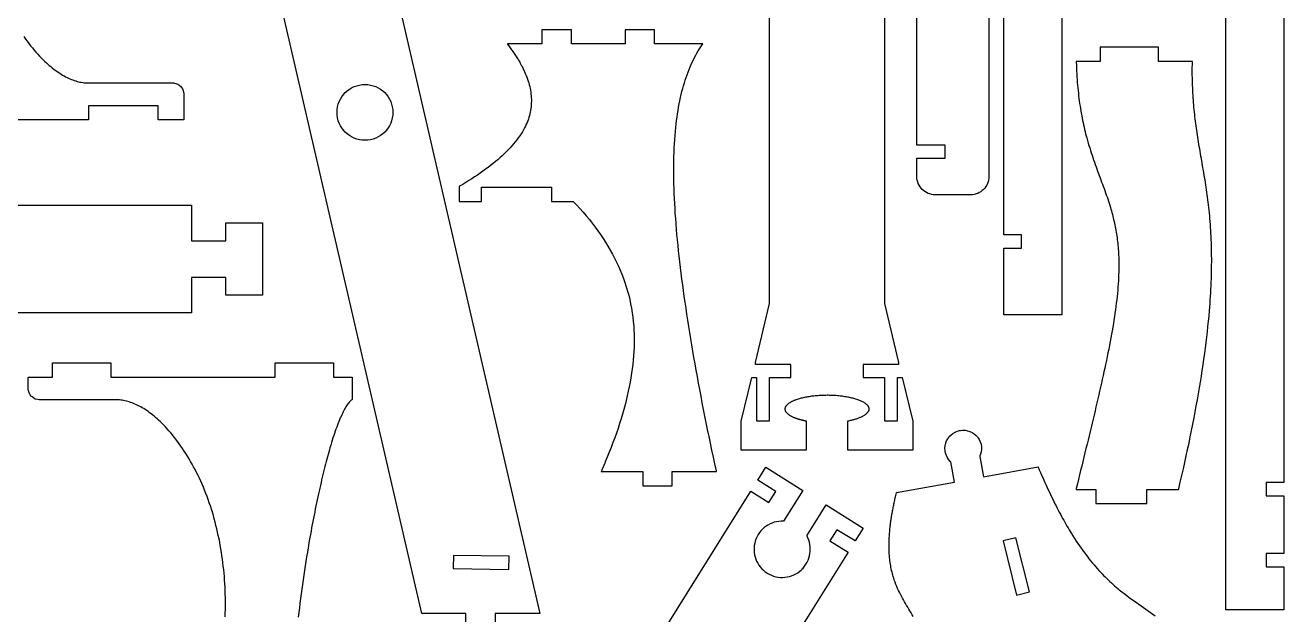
# Model space of a CAD drawing. Extents: x 0 to 677, y 0 to 298.
# Drawn here: x 500 to 677.1, y 104.8 to 187.7 of the extents above; entities that cross this region are included whole.
import ezdxf

# ---------------------------------------------------------------- set-up
doc = ezdxf.new("R2010")
doc.units = 0
doc.layers.get('0').update_dxf_attribs({"linetype": 'CONTINUOUS'})

msp = doc.modelspace()

# ---------------------------------------------------------------- linework, layer by layer
at = {"color": 0}
for points in [[(640.165, 278.356), (640.165, 280.206), (637.704, 280.206), (637.704, 298.011), (645.854, 298.011), (645.854, 146.954), (637.704, 146.954), (637.704, 156.356), (640.165, 156.356), (640.165, 158.206), (637.704, 158.206), (637.704, 221.781), (640.165, 221.781), (640.165, 223.631), (637.704, 223.631), (637.704, 231.781), (640.165, 231.781), (640.165, 233.631), (637.704, 233.631), (637.704, 278.356), (640.165, 278.356)], [(668.926, 105.457), (668.926, 198.036), (677.076, 198.036), (677.076, 193.783), (674.614, 193.783), (674.614, 191.933), (677.076, 191.933), (677.076, 123.381), (674.614, 123.381), (674.614, 121.531), (677.076, 121.531), (677.076, 113.381), (674.614, 113.381), (674.614, 111.531), (677.076, 111.531), (677.076, 105.457), (668.926, 105.457)], [(595.321, 185.074), (588.558, 185.074), (588.558, 187.074), (584.408, 187.074), (584.408, 185.074), (576.838, 185.074), (576.838, 187.074), (572.688, 187.074), (572.688, 185.074), (567.833, 185.074), (567.835, 185.069), (567.84, 185.061), (567.844, 185.056), (567.847, 185.054), (567.851, 185.049), (567.853, 185.044), (567.858, 185.042), (567.86, 185.038), (567.865, 185.029), (567.869, 185.024), (567.872, 185.022), (567.876, 185.017), (567.878, 185.013), (567.883, 185.01), (567.885, 185.006), (567.887, 185.001), (567.89, 184.997), (567.894, 184.992), (567.901, 184.985), (567.903, 184.981), (567.908, 184.976), (567.91, 184.972), (567.912, 184.967), (567.915, 184.965), (567.924, 184.956), (567.926, 184.951), (568.031, 184.815), (568.135, 184.679), (568.238, 184.542), (568.338, 184.406), (568.435, 184.269), (568.533, 184.133), (568.628, 183.999), (568.722, 183.862), (568.815, 183.728), (568.906, 183.592), (568.994, 183.456), (569.083, 183.322), (569.169, 183.186), (569.251, 183.051), (569.335, 182.917), (569.415, 182.783), (569.494, 182.649), (569.571, 182.515), (569.646, 182.381), (569.794, 182.115), (569.863, 181.981), (569.933, 181.849), (569.999, 181.717), (570.065, 181.585), (570.128, 181.451), (570.19, 181.319), (570.251, 181.188), (570.31, 181.056), (570.364, 180.924), (570.476, 180.656), (570.578, 180.392), (570.674, 180.126), (570.76, 179.862), (570.84, 179.599), (570.912, 179.335), (570.976, 179.074), (571.035, 178.813), (571.083, 178.554), (571.124, 178.294), (571.158, 178.036), (571.185, 177.779), (571.201, 177.522), (571.213, 177.267), (571.215, 177.013), (571.208, 176.758), (571.194, 176.506), (571.171, 176.253), (571.142, 176.001), (571.103, 175.749), (571.058, 175.499), (571.003, 175.251), (570.94, 175.001), (570.869, 174.756), (570.79, 174.51), (570.701, 174.263), (570.606, 174.019), (570.501, 173.774), (570.387, 173.531), (570.265, 173.288), (570.11, 172.999), (569.944, 172.712), (569.764, 172.426), (569.576, 172.142), (569.376, 171.856), (569.165, 171.574), (568.94, 171.292), (568.71, 171.011), (568.465, 170.731), (568.213, 170.451), (567.946, 170.174), (567.674, 169.894), (567.387, 169.619), (567.094, 169.344), (566.79, 169.069), (566.476, 168.797), (566.151, 168.524), (565.819, 168.251), (565.476, 167.981), (565.121, 167.712), (564.76, 167.442), (564.389, 167.174), (564.01, 166.908), (563.621, 166.642), (563.224, 166.376), (562.819, 166.112), (562.403, 165.849), (561.981, 165.585), (561.549, 165.324), (561.108, 165.063), (561.106, 165.063), (561.103, 165.063), (561.103, 165.061), (561.101, 165.061), (561.099, 165.06), (561.097, 165.058), (561.096, 165.056), (561.094, 165.056), (561.094, 165.056), (561.092, 165.054), (561.09, 165.054), (561.088, 165.051), (561.085, 165.049), (561.083, 165.049), (561.083, 165.049), (561.081, 165.049), (561.078, 165.047), (561.076, 165.044), (561.076, 165.044), (561.074, 165.044), (561.072, 165.044), (561.071, 165.04), (561.069, 165.04), (561.069, 162.924), (564.208, 162.924), (564.208, 164.924), (574.058, 164.924), (574.058, 162.924), (577.113, 162.924), (577.588, 162.419), (578.053, 161.913), (578.503, 161.401), (578.942, 160.888), (579.369, 160.369), (579.781, 159.849), (580.183, 159.322), (580.569, 158.79), (580.944, 158.256), (581.306, 157.717), (581.653, 157.176), (581.988, 156.629), (582.31, 156.076), (582.615, 155.524), (582.91, 154.962), (583.19, 154.399), (583.453, 153.831), (583.706, 153.258), (583.942, 152.681), (584.165, 152.099), (584.371, 151.513), (584.563, 150.922), (584.742, 150.326), (584.903, 149.726), (585.051, 149.119), (585.183, 148.511), (585.299, 147.894), (585.401, 147.276), (585.485, 146.651), (585.553, 146.021), (585.608, 145.388), (585.644, 144.803), (585.665, 144.215), (585.676, 143.624), (585.674, 143.028), (585.658, 142.429), (585.631, 141.825), (585.592, 141.218), (585.54, 140.607), (585.476, 139.992), (585.401, 139.374), (585.315, 138.751), (585.215, 138.125), (585.106, 137.495), (584.985, 136.862), (584.851, 136.225), (584.71, 135.585), (584.556, 134.941), (584.389, 134.295), (584.215, 133.644), (584.028, 132.99), (583.831, 132.333), (583.624, 131.673), (583.408, 131.009), (583.181, 130.343), (582.944, 129.673), (582.696, 129), (582.44, 128.324), (582.176, 127.645), (581.899, 126.963), (581.614, 126.279), (581.596, 126.237), (581.581, 126.195), (581.544, 126.112), (581.526, 126.071), (581.51, 126.029), (581.492, 125.988), (581.474, 125.946), (581.438, 125.863), (581.419, 125.821), (581.401, 125.78), (581.385, 125.738), (581.367, 125.696), (581.331, 125.613), (581.313, 125.571), (581.294, 125.53), (581.276, 125.488), (581.258, 125.446), (581.239, 125.404), (581.221, 125.363), (581.185, 125.279), (581.167, 125.237), (581.131, 125.154), (581.113, 125.112), (581.076, 125.028), (581.074, 125.025), (581.071, 125.021), (581.069, 125.014), (581.067, 125.011), (581.065, 125.007), (581.065, 125.004), (581.063, 125), (581.06, 124.997), (581.06, 124.993), (581.058, 124.99), (581.056, 124.986), (581.053, 124.983), (581.053, 124.979), (581.051, 124.972), (581.049, 124.969), (581.044, 124.962), (581.044, 124.958), (581.042, 124.955), (581.04, 124.951), (581.04, 124.947), (581.037, 124.944), (581.035, 124.941), (581.035, 124.937), (581.031, 124.93), (581.031, 124.926), (581.028, 124.923), (586.874, 124.923), (586.874, 122.923), (591.024, 122.923), (591.024, 124.923), (597.258, 124.923), (597.256, 124.929), (597.256, 124.932), (597.253, 124.944), (597.251, 124.947), (597.251, 124.95), (597.249, 124.965), (597.246, 124.968), (597.246, 124.977), (597.244, 124.981), (597.244, 124.987), (597.24, 125.002), (597.24, 125.011), (597.238, 125.014), (597.026, 125.997), (596.817, 126.975), (596.613, 127.948), (596.41, 128.916), (596.21, 129.878), (596.014, 130.834), (595.821, 131.785), (595.633, 132.731), (595.446, 133.671), (595.264, 134.605), (595.088, 135.533), (594.912, 136.456), (594.74, 137.372), (594.571, 138.283), (594.408, 139.188), (594.246, 140.087), (594.09, 140.981), (593.938, 141.865), (593.787, 142.747), (593.642, 143.621), (593.499, 144.489), (593.363, 145.351), (593.226, 146.206), (593.096, 147.056), (592.969, 147.899), (592.846, 148.733), (592.728, 149.563), (592.615, 150.386), (592.503, 151.201), (592.396, 152.011), (592.294, 152.822), (592.194, 153.624), (592.101, 154.419), (592.012, 155.208), (591.926, 155.99), (591.846, 156.763), (591.771, 157.526), (591.701, 158.286), (591.635, 159.035), (591.574, 159.774), (591.519, 160.508), (591.467, 161.231), (591.421, 161.949), (591.381, 162.656), (591.346, 163.354), (591.314, 164.044), (591.29, 164.726), (591.271, 165.399), (591.258, 166.063), (591.246, 166.717), (591.244, 167.362), (591.246, 167.999), (591.253, 168.626), (591.269, 169.244), (591.287, 169.854), (591.313, 170.451), (591.342, 171.042), (591.378, 171.622), (591.421, 172.192), (591.469, 172.751), (591.524, 173.304), (591.578, 173.806), (591.639, 174.299), (591.703, 174.786), (591.774, 175.265), (591.849, 175.735), (591.928, 176.197), (592.012, 176.649), (592.103, 177.097), (592.196, 177.535), (592.294, 177.965), (592.399, 178.388), (592.508, 178.801), (592.619, 179.206), (592.738, 179.606), (592.86, 179.997), (592.988, 180.381), (593.119, 180.756), (593.256, 181.124), (593.396, 181.485), (593.54, 181.837), (593.689, 182.183), (593.846, 182.519), (594.003, 182.851), (594.165, 183.174), (594.335, 183.49), (594.508, 183.797), (594.683, 184.097), (594.865, 184.392), (595.051, 184.676), (595.24, 184.956), (595.321, 185.074)], [(647.844, 122.422), (650.615, 122.422), (650.615, 120.422), (657.815, 120.422), (657.815, 122.422), (662.276, 122.422), (662.276, 122.425), (662.278, 122.432), (662.278, 122.434), (662.281, 122.44), (662.281, 122.443), (662.283, 122.444), (662.283, 122.452), (662.285, 122.458), (662.285, 122.461), (662.287, 122.468), (662.287, 122.473), (662.29, 122.476), (662.29, 122.479), (662.292, 122.486), (662.292, 122.489), (662.294, 122.494), (662.294, 122.498), (662.514, 123.441), (662.733, 124.376), (662.944, 125.304), (663.149, 126.225), (663.349, 127.137), (663.544, 128.044), (663.735, 128.943), (663.919, 129.833), (664.099, 130.718), (664.274, 131.594), (664.444, 132.464), (664.608, 133.325), (664.764, 134.18), (664.919, 135.026), (665.065, 135.865), (665.208, 136.697), (665.344, 137.52), (665.476, 138.337), (665.601, 139.146), (665.721, 139.944), (665.835, 140.739), (665.944, 141.525), (666.046, 142.301), (666.144, 143.069), (666.238, 143.833), (666.324, 144.586), (666.403, 145.332), (666.481, 146.069), (666.549, 146.799), (666.613, 147.519), (666.653, 148.04), (666.694, 148.557), (666.731, 149.068), (666.764, 149.576), (666.794, 150.079), (666.819, 150.578), (666.844, 151.071), (666.865, 151.561), (666.883, 152.046), (666.896, 152.528), (666.908, 153.004), (666.917, 153.478), (666.921, 153.946), (666.926, 154.411), (666.926, 154.871), (666.921, 155.328), (666.917, 155.779), (666.908, 156.228), (666.899, 156.672), (666.885, 157.114), (666.869, 157.55), (666.849, 157.983), (666.828, 158.413), (666.803, 158.837), (666.776, 159.26), (666.746, 159.676), (666.714, 160.092), (666.683, 160.503), (666.644, 160.91), (666.606, 161.313), (666.565, 161.712), (666.526, 162.078), (666.483, 162.44), (666.44, 162.801), (666.394, 163.158), (666.346, 163.514), (666.299, 163.867), (666.251, 164.217), (666.199, 164.565), (666.146, 164.913), (666.094, 165.257), (666.04, 165.601), (665.988, 165.943), (665.931, 166.283), (665.874, 166.624), (665.819, 166.961), (665.762, 167.299), (665.703, 167.635), (665.646, 167.971), (665.588, 168.306), (665.528, 168.64), (665.471, 168.974), (665.415, 169.308), (665.358, 169.642), (665.299, 169.975), (665.244, 170.308), (665.188, 170.643), (665.131, 170.978), (665.076, 171.313), (665.021, 171.649), (664.969, 171.985), (664.919, 172.297), (664.871, 172.611), (664.826, 172.928), (664.781, 173.244), (664.738, 173.563), (664.694, 173.882), (664.653, 174.203), (664.613, 174.525), (664.576, 174.849), (664.537, 175.175), (664.503, 175.501), (664.469, 175.831), (664.438, 176.163), (664.408, 176.496), (664.378, 176.831), (664.353, 177.168), (664.328, 177.507), (664.308, 177.849), (664.287, 178.192), (664.267, 178.539), (664.251, 178.888), (664.238, 179.237), (664.226, 179.592), (664.214, 179.947), (664.208, 180.307), (664.203, 180.668), (664.201, 181.033), (664.201, 181.771), (664.208, 182.143), (664.214, 182.519), (664.214, 182.592), (664.217, 182.594), (664.217, 182.622), (659.426, 182.622), (659.426, 184.622), (651.226, 184.622), (651.226, 182.622), (647.869, 182.622), (647.869, 182.599), (647.871, 182.592), (647.871, 182.517), (647.885, 182.094), (647.901, 181.676), (647.919, 181.265), (647.94, 180.858), (647.964, 180.456), (647.992, 180.06), (648.021, 179.667), (648.053, 179.279), (648.089, 178.897), (648.126, 178.519), (648.167, 178.146), (648.21, 177.778), (648.253, 177.413), (648.303, 177.053), (648.351, 176.699), (648.403, 176.347), (648.458, 176.001), (648.514, 175.658), (648.574, 175.321), (648.635, 174.986), (648.696, 174.657), (648.762, 174.331), (648.828, 174.008), (648.899, 173.692), (648.969, 173.376), (649.042, 173.067), (649.115, 172.76), (649.192, 172.457), (649.269, 172.158), (649.349, 171.862), (649.451, 171.501), (649.551, 171.144), (649.658, 170.793), (649.762, 170.446), (649.869, 170.103), (649.978, 169.764), (650.089, 169.429), (650.201, 169.099), (650.313, 168.771), (650.426, 168.447), (650.54, 168.126), (650.653, 167.808), (650.767, 167.494), (650.881, 167.182), (650.994, 166.872), (651.108, 166.564), (651.221, 166.258), (651.335, 165.956), (651.446, 165.653), (651.558, 165.351), (651.669, 165.053), (651.778, 164.754), (651.885, 164.456), (651.992, 164.158), (652.096, 163.862), (652.201, 163.565), (652.301, 163.269), (652.399, 162.972), (652.494, 162.675), (652.589, 162.378), (652.678, 162.079), (652.751, 161.837), (652.819, 161.596), (652.887, 161.353), (652.953, 161.11), (653.017, 160.865), (653.078, 160.619), (653.135, 160.372), (653.194, 160.124), (653.249, 159.875), (653.301, 159.625), (653.353, 159.372), (653.401, 159.119), (653.446, 158.864), (653.492, 158.608), (653.533, 158.35), (653.574, 158.09), (653.61, 157.829), (653.644, 157.567), (653.678, 157.301), (653.708, 157.035), (653.735, 156.765), (653.76, 156.494), (653.783, 156.222), (653.803, 155.946), (653.819, 155.669), (653.835, 155.389), (653.846, 155.107), (653.856, 154.824), (653.863, 154.536), (653.867, 154.247), (653.869, 153.843), (653.865, 153.435), (653.853, 153.022), (653.839, 152.604), (653.821, 152.181), (653.799, 151.753), (653.769, 151.319), (653.738, 150.882), (653.701, 150.44), (653.658, 149.993), (653.61, 149.54), (653.56, 149.083), (653.506, 148.621), (653.446, 148.154), (653.383, 147.682), (653.317, 147.206), (653.246, 146.724), (653.171, 146.236), (653.092, 145.744), (653.008, 145.247), (652.921, 144.746), (652.833, 144.239), (652.74, 143.728), (652.642, 143.211), (652.544, 142.69), (652.44, 142.164), (652.333, 141.632), (652.224, 141.094), (652.11, 140.554), (651.996, 140.007), (651.883, 139.485), (651.769, 138.957), (651.653, 138.426), (651.533, 137.89), (651.412, 137.35), (651.29, 136.807), (651.165, 136.258), (651.037, 135.705), (650.91, 135.15), (650.778, 134.589), (650.646, 134.023), (650.512, 133.455), (650.378, 132.882), (650.24, 132.305), (650.101, 131.725), (649.96, 131.14), (649.819, 130.551), (649.676, 129.958), (649.533, 129.362), (649.387, 128.761), (649.24, 128.157), (649.094, 127.548), (648.944, 126.936), (648.794, 126.319), (648.642, 125.701), (648.49, 125.077), (648.338, 124.45), (648.185, 123.819), (648.031, 123.184), (647.876, 122.545), (647.844, 122.422)], [(547.801, 171.529), (547.701, 171.529), (547.4, 171.55), (547.01, 171.608), (546.635, 171.704), (546.274, 171.836), (545.931, 172.001), (545.607, 172.2), (545.304, 172.426), (545.026, 172.679), (544.772, 172.958), (544.547, 173.258), (544.35, 173.583), (544.185, 173.926), (544.053, 174.286), (543.956, 174.664), (543.897, 175.051), (543.876, 175.354), (543.876, 175.554), (543.897, 175.854), (543.956, 176.246), (544.053, 176.622), (544.185, 176.982), (544.35, 177.325), (544.547, 177.647), (544.772, 177.951), (545.026, 178.229), (545.304, 178.483), (545.607, 178.708), (545.931, 178.904), (546.274, 179.071), (546.635, 179.203), (547.01, 179.3), (547.4, 179.358), (547.701, 179.379), (547.901, 179.379), (548.203, 179.358), (548.592, 179.3), (548.968, 179.203), (549.329, 179.071), (549.672, 178.904), (549.994, 178.708), (550.299, 178.483), (550.576, 178.229), (550.831, 177.951), (551.056, 177.647), (551.253, 177.325), (551.418, 176.982), (551.55, 176.622), (551.647, 176.246), (551.706, 175.854), (551.726, 175.554), (551.726, 175.354), (551.706, 175.051), (551.647, 174.664), (551.55, 174.286), (551.418, 173.926), (551.253, 173.583), (551.056, 173.258), (550.831, 172.958), (550.576, 172.679), (550.299, 172.426), (549.994, 172.2), (549.672, 172.001), (549.329, 171.836), (548.968, 171.704), (548.592, 171.608), (548.203, 171.55), (547.901, 171.529), (547.801, 171.529)], [(637.599, 115.177), (639.488, 107.557), (641.283, 108.002), (639.394, 115.622), (637.599, 115.177)], [(560.236, 113.129), (560.21, 111.279), (568.06, 111.168), (568.086, 113.018), (560.236, 113.129)]]:
    msp.add_lwpolyline(points, close=True, dxfattribs=at)
for points in [[(620.885, 227.518), (620.885, 148.579), (622.885, 140.293), (622.885, 140.003), (617.885, 140.003), (617.885, 138.155), (620.885, 138.155), (620.885, 132.072), (622.735, 132.072), (622.735, 138.155), (623.4, 138.155), (624.885, 132.006), (624.885, 127.922), (615.735, 127.922), (615.735, 132.059), (615.868, 132.085), (616, 132.112), (616.129, 132.14), (616.256, 132.17), (616.381, 132.2), (616.501, 132.232), (616.621, 132.265), (616.738, 132.298), (616.853, 132.333), (616.964, 132.369), (617.072, 132.405), (617.178, 132.443), (617.282, 132.481), (617.381, 132.52), (617.478, 132.56), (617.572, 132.6), (617.662, 132.641), (617.75, 132.683), (617.833, 132.725), (617.914, 132.768), (617.992, 132.812), (618.065, 132.856), (618.135, 132.901), (618.201, 132.946), (618.264, 132.991), (618.322, 133.037), (618.376, 133.083), (618.428, 133.13), (618.475, 133.176), (618.518, 133.223), (618.557, 133.27), (618.59, 133.315), (618.619, 133.36), (618.647, 133.404), (618.669, 133.449), (618.69, 133.494), (618.706, 133.539), (618.719, 133.583), (618.729, 133.628), (618.735, 133.673), (618.739, 133.718), (618.738, 133.762), (618.735, 133.807), (618.726, 133.851), (618.717, 133.896), (618.703, 133.94), (618.685, 133.984), (618.664, 134.029), (618.64, 134.073), (618.613, 134.117), (618.582, 134.161), (618.547, 134.205), (618.51, 134.248), (618.468, 134.292), (618.424, 134.336), (618.375, 134.379), (618.324, 134.422), (618.269, 134.465), (618.211, 134.508), (618.15, 134.551), (618.085, 134.593), (618.017, 134.636), (617.924, 134.688), (617.826, 134.74), (617.724, 134.791), (617.617, 134.841), (617.504, 134.89), (617.386, 134.937), (617.265, 134.984), (617.139, 135.029), (617.008, 135.073), (616.874, 135.116), (616.735, 135.157), (616.593, 135.197), (616.447, 135.235), (616.297, 135.273), (616.144, 135.308), (615.988, 135.342), (615.829, 135.375), (615.667, 135.406), (615.501, 135.435), (615.335, 135.463), (615.164, 135.489), (614.992, 135.513), (614.818, 135.535), (614.642, 135.556), (614.463, 135.574), (614.283, 135.591), (614.101, 135.606), (613.918, 135.619), (613.735, 135.63), (613.55, 135.638), (613.364, 135.645), (613.178, 135.65), (612.992, 135.652), (612.806, 135.653), (612.619, 135.651), (612.433, 135.648), (612.247, 135.643), (612.063, 135.636), (611.878, 135.627), (611.694, 135.615), (611.512, 135.602), (611.332, 135.588), (611.151, 135.571), (610.974, 135.553), (610.797, 135.533), (610.622, 135.511), (610.45, 135.487), (610.281, 135.462), (610.113, 135.435), (609.947, 135.407), (609.785, 135.377), (609.626, 135.344), (609.469, 135.311), (609.317, 135.276), (609.167, 135.239), (609.021, 135.201), (608.879, 135.161), (608.742, 135.12), (608.607, 135.077), (608.478, 135.033), (608.353, 134.988), (608.261, 134.952), (608.172, 134.916), (608.088, 134.88), (608.004, 134.843), (607.924, 134.805), (607.847, 134.767), (607.772, 134.728), (607.7, 134.688), (607.632, 134.649), (607.567, 134.608), (607.503, 134.568), (607.443, 134.527), (607.386, 134.485), (607.332, 134.444), (607.281, 134.402), (607.233, 134.36), (607.188, 134.317), (607.146, 134.275), (607.107, 134.232), (607.071, 134.19), (607.039, 134.147), (607.008, 134.104), (606.982, 134.061), (606.958, 134.018), (606.939, 133.975), (606.921, 133.933), (606.908, 133.89), (606.897, 133.848), (606.89, 133.806), (606.886, 133.764), (606.885, 133.723), (606.886, 133.682), (606.892, 133.64), (606.9, 133.599), (606.911, 133.557), (606.925, 133.515), (606.942, 133.474), (606.963, 133.432), (606.985, 133.39), (607.011, 133.348), (607.04, 133.306), (607.072, 133.264), (607.107, 133.223), (607.144, 133.181), (607.185, 133.14), (607.228, 133.099), (607.275, 133.058), (607.324, 133.017), (607.376, 132.977), (607.431, 132.936), (607.489, 132.896), (607.549, 132.857), (607.613, 132.818), (607.679, 132.779), (607.749, 132.74), (607.819, 132.703), (607.894, 132.665), (607.972, 132.628), (608.053, 132.592), (608.136, 132.556), (608.183, 132.536), (608.232, 132.516), (608.282, 132.497), (608.333, 132.477), (608.383, 132.458), (608.436, 132.439), (608.489, 132.421), (608.542, 132.402), (608.596, 132.384), (608.651, 132.366), (608.707, 132.348), (608.762, 132.331), (608.819, 132.313), (608.878, 132.296), (608.936, 132.28), (608.994, 132.263), (609.054, 132.247), (609.115, 132.231), (609.176, 132.215), (609.238, 132.199), (609.3, 132.184), (609.363, 132.169), (609.425, 132.154), (609.49, 132.14), (609.554, 132.126), (609.619, 132.112), (609.685, 132.098), (609.751, 132.085), (609.818, 132.072), (609.885, 132.059), (609.885, 132.059), (609.885, 127.922), (600.735, 127.922), (600.735, 132.006), (602.218, 138.155), (602.885, 138.155), (602.885, 132.072), (604.735, 132.072), (604.735, 138.155), (607.735, 138.155), (607.735, 140.003), (602.735, 140.003), (602.735, 140.293), (604.735, 148.579), (604.735, 227.518)], [(635.596, 215.436), (635.596, 166.436), (635.596, 166.372), (635.582, 166.182), (635.546, 165.931), (635.483, 165.688), (635.399, 165.45), (635.292, 165.224), (635.162, 165.007), (635.012, 164.804), (634.886, 164.66), (634.842, 164.615), (634.796, 164.569), (634.653, 164.444), (634.449, 164.293), (634.233, 164.164), (634.006, 164.057), (633.769, 163.972), (633.525, 163.911), (633.275, 163.874), (633.083, 163.861), (633.021, 163.861), (628.026, 163.861), (627.961, 163.861), (627.764, 163.874), (627.508, 163.913), (627.261, 163.976), (627.025, 164.063), (626.8, 164.172), (626.588, 164.3), (626.389, 164.449), (626.206, 164.615), (626.04, 164.797), (625.892, 164.996), (625.762, 165.208), (625.654, 165.433), (625.568, 165.669), (625.504, 165.917), (625.465, 166.172), (625.451, 166.369), (625.451, 166.436), (625.451, 169.011), (629.451, 169.011), (629.451, 170.861), (625.451, 170.861), (625.451, 215.586)], [(551.983, 193.221), (572.382, 104.958), (566.122, 104.958), (566.056, 100.165)], [(561.906, 100.222), (561.972, 104.958), (555.806, 104.958), (536.262, 189.515)], [(499.814, 186.104), (500.049, 185.772), (500.287, 185.446), (500.528, 185.125), (500.769, 184.815), (501.014, 184.514), (501.26, 184.218), (501.508, 183.932), (501.757, 183.653), (502.008, 183.382), (502.26, 183.118), (502.512, 182.865), (502.765, 182.622), (502.975, 182.425), (503.183, 182.24), (503.392, 182.058), (503.601, 181.883), (503.81, 181.714), (504.018, 181.55), (504.226, 181.393), (504.436, 181.243), (504.643, 181.097), (504.851, 180.961), (505.06, 180.829), (505.267, 180.704), (505.472, 180.586), (505.679, 180.475), (505.885, 180.368), (506.09, 180.271), (506.294, 180.179), (506.497, 180.093), (506.7, 180.015), (506.903, 179.943), (507.103, 179.875), (507.303, 179.818), (507.503, 179.765), (507.7, 179.722), (507.897, 179.683), (508.094, 179.65), (508.287, 179.625), (508.481, 179.608), (508.672, 179.6), (508.863, 179.596), (520.746, 179.596), (520.869, 179.586), (521.028, 179.564), (521.181, 179.522), (521.328, 179.471), (521.469, 179.403), (521.6, 179.322), (521.724, 179.229), (521.836, 179.125), (521.94, 179.014), (522.032, 178.89), (522.113, 178.758), (522.179, 178.618), (522.233, 178.472), (522.272, 178.318), (522.297, 178.158), (522.306, 178.036), (522.306, 174.396), (518.685, 174.396), (518.685, 176.396), (508.885, 176.396), (508.885, 174.396), (487.371, 174.396)], [(481.246, 162.396), (523.389, 162.396), (523.389, 157.396), (528.239, 157.396), (528.239, 159.896), (533.389, 159.896), (533.389, 149.747), (528.239, 149.747), (528.239, 152.247), (523.389, 152.247), (523.389, 147.247), (481.246, 147.247)], [(528.14, 104.475), (528.156, 105.021), (528.168, 105.568), (528.174, 106.117), (528.172, 106.667), (528.165, 107.218), (528.154, 107.707), (528.136, 108.197), (528.115, 108.686), (528.088, 109.177), (528.056, 109.667), (528.018, 110.157), (527.975, 110.646), (527.926, 111.135), (527.875, 111.623), (527.818, 112.11), (527.754, 112.596), (527.686, 113.081), (527.613, 113.564), (527.533, 114.046), (527.451, 114.527), (527.363, 115.004), (527.269, 115.481), (527.171, 115.954), (527.067, 116.427), (526.958, 116.896), (526.844, 117.363), (526.725, 117.827), (526.601, 118.288), (526.472, 118.746), (526.338, 119.2), (526.199, 119.652), (526.054, 120.1), (525.904, 120.543), (525.75, 120.984), (525.59, 121.42), (525.422, 121.859), (525.249, 122.295), (525.069, 122.724), (524.887, 123.15), (524.701, 123.57), (524.511, 123.985), (524.315, 124.395), (524.115, 124.799), (523.911, 125.196), (523.701, 125.589), (523.492, 125.975), (523.276, 126.356), (523.058, 126.729), (522.836, 127.098), (522.613, 127.459), (522.383, 127.813), (522.154, 128.16), (521.919, 128.5), (521.685, 128.834), (521.447, 129.16), (521.207, 129.478), (520.963, 129.789), (520.719, 130.092), (520.474, 130.388), (520.226, 130.675), (519.976, 130.954), (519.726, 131.224), (519.474, 131.486), (519.222, 131.739), (518.968, 131.985), (518.758, 132.178), (518.55, 132.367), (518.342, 132.548), (518.133, 132.724), (517.924, 132.893), (517.715, 133.056), (517.506, 133.213), (517.299, 133.363), (517.09, 133.507), (516.881, 133.645), (516.675, 133.777), (516.468, 133.9), (516.261, 134.02), (516.054, 134.131), (515.849, 134.236), (515.644, 134.335), (515.44, 134.427), (515.236, 134.513), (515.033, 134.592), (514.832, 134.664), (514.631, 134.729), (514.431, 134.788), (514.232, 134.839), (514.033, 134.885), (513.838, 134.923), (513.642, 134.954), (513.447, 134.979), (513.254, 134.996), (513.063, 135.007), (512.872, 135.01), (501.961, 135.01), (501.725, 135.042), (501.426, 135.132), (501.151, 135.279), (500.963, 135.424), (500.908, 135.479), (500.851, 135.535), (500.708, 135.723), (500.561, 135.997), (500.469, 136.296), (500.438, 136.532), (500.438, 138.21), (503.849, 138.21), (503.849, 140.21), (512.049, 140.21), (512.049, 138.21), (535.162, 138.21), (535.162, 140.21), (543.363, 140.21), (543.363, 138.21), (545.979, 138.21), (545.979, 135.061), (545.976, 135.061), (545.974, 135.057), (545.971, 135.056), (545.971, 135.054), (545.969, 135.054), (545.968, 135.053), (545.967, 135.052), (545.965, 135.05), (545.963, 135.05), (545.961, 135.048), (545.96, 135.048), (545.96, 135.046), (545.957, 135.045), (545.956, 135.043), (545.954, 135.042), (545.951, 135.041), (545.951, 135.039), (545.95, 135.039), (545.949, 135.038), (545.947, 135.036), (545.946, 135.036), (545.944, 135.034), (545.942, 135.032), (545.851, 134.957), (545.762, 134.874), (545.674, 134.781), (545.582, 134.677), (545.492, 134.564), (545.399, 134.442), (545.306, 134.31), (545.21, 134.168), (545.115, 134.017), (545.019, 133.856), (544.924, 133.685), (544.826, 133.506), (544.726, 133.316), (544.631, 133.117), (544.531, 132.909), (544.431, 132.691), (544.331, 132.463), (544.231, 132.225), (544.129, 131.979), (544.026, 131.723), (543.925, 131.457), (543.822, 131.182), (543.719, 130.899), (543.615, 130.604), (543.511, 130.302), (543.406, 129.989), (543.301, 129.668), (543.199, 129.336), (543.093, 128.996), (542.988, 128.646), (542.881, 128.288), (542.792, 127.977), (542.701, 127.66), (542.613, 127.336), (542.522, 127.006), (542.431, 126.67), (542.342, 126.328), (542.251, 125.979), (542.158, 125.625), (542.071, 125.264), (541.979, 124.899), (541.887, 124.528), (541.799, 124.15), (541.708, 123.768), (541.618, 123.381), (541.526, 122.988), (541.438, 122.591), (541.349, 122.188), (541.26, 121.779), (541.169, 121.367), (541.081, 120.95), (540.992, 120.529), (540.904, 120.103), (540.817, 119.674), (540.729, 119.239), (540.642, 118.8), (540.556, 118.359), (540.469, 117.911), (540.385, 117.461), (540.3, 117.007), (540.215, 116.55), (540.131, 116.091), (540.019, 115.468), (539.911, 114.842), (539.801, 114.211), (539.697, 113.575), (539.592, 112.936), (539.488, 112.293), (539.387, 111.648), (539.287, 110.999), (539.192, 110.348), (539.097, 109.695), (539.004, 109.041), (538.912, 108.385), (538.825, 107.729), (538.74, 107.072), (538.656, 106.416), (538.576, 105.76), (538.5, 105.104), (538.426, 104.45)], [(624.951, 104.534), (624.792, 104.799), (624.633, 105.061), (624.474, 105.322), (624.315, 105.582), (624.158, 105.841), (624.006, 106.099), (623.851, 106.358), (623.701, 106.617), (623.556, 106.878), (623.41, 107.14), (623.269, 107.405), (623.131, 107.672), (622.994, 107.942), (622.865, 108.216), (622.739, 108.493), (622.617, 108.775), (622.501, 109.062), (622.387, 109.355), (622.319, 109.551), (622.251, 109.749), (622.185, 109.95), (622.124, 110.155), (622.063, 110.362), (622.006, 110.572), (621.951, 110.786), (621.901, 111.002), (621.851, 111.223), (621.806, 111.447), (621.764, 111.674), (621.726, 111.906), (621.69, 112.141), (621.658, 112.38), (621.631, 112.623), (621.606, 112.871), (621.583, 113.123), (621.565, 113.379), (621.549, 113.639), (621.539, 113.904), (621.533, 114.174), (621.531, 114.449), (621.531, 114.728), (621.535, 115.013), (621.544, 115.302), (621.558, 115.597), (621.576, 115.897), (621.599, 116.203), (621.624, 116.514), (621.656, 116.83), (621.69, 117.153), (621.706, 117.295), (621.724, 117.439), (621.742, 117.584), (621.762, 117.73), (621.783, 117.877), (621.803, 118.025), (621.826, 118.174), (621.849, 118.324), (621.871, 118.476), (621.896, 118.628), (621.921, 118.782), (621.947, 118.937), (621.976, 119.093), (622.003, 119.25), (622.033, 119.408), (622.063, 119.567), (622.092, 119.728), (622.124, 119.889), (622.158, 120.052), (622.19, 120.215), (622.224, 120.38), (622.26, 120.547), (622.296, 120.714), (622.333, 120.882), (622.371, 121.052), (622.41, 121.222), (622.449, 121.394), (622.49, 121.567), (622.531, 121.741), (622.574, 121.917), (622.574, 121.918), (622.576, 121.92), (622.576, 121.929), (622.578, 121.931), (622.578, 121.936), (622.581, 121.937), (622.583, 121.954), (622.583, 121.956), (622.585, 121.961), (622.585, 121.964), (630.724, 123.448), (630.206, 126.301), (630.139, 126.363), (629.96, 126.566), (629.758, 126.858), (629.599, 127.171), (629.485, 127.503), (629.419, 127.848), (629.399, 128.199), (629.426, 128.552), (629.478, 128.819), (629.503, 128.905), (629.531, 128.991), (629.631, 129.242), (629.799, 129.555), (630.008, 129.838), (630.251, 130.088), (630.528, 130.305), (630.833, 130.481), (631.162, 130.617), (631.422, 130.689), (631.51, 130.706), (631.599, 130.721), (631.869, 130.745), (632.224, 130.735), (632.571, 130.677), (632.906, 130.573), (633.224, 130.424), (633.519, 130.233), (633.787, 129.999), (633.969, 129.801), (634.024, 129.728), (634.078, 129.656), (634.221, 129.427), (634.374, 129.106), (634.476, 128.77), (634.535, 128.424), (634.544, 128.074), (634.508, 127.724), (634.421, 127.378), (634.326, 127.126), (634.287, 127.045), (634.808, 124.191), (642.494, 125.592), (642.494, 125.588), (642.496, 125.585), (642.499, 125.584), (642.499, 125.578), (642.501, 125.574), (642.501, 125.573), (642.503, 125.57), (642.503, 125.569), (642.506, 125.564), (642.506, 125.563), (642.508, 125.559), (642.508, 125.556), (642.51, 125.553), (642.51, 125.552), (642.512, 125.549), (642.512, 125.546), (642.514, 125.542), (642.515, 125.541), (642.517, 125.538), (642.674, 125.165), (642.833, 124.795), (642.989, 124.431), (643.149, 124.073), (643.306, 123.717), (643.463, 123.367), (643.619, 123.021), (643.776, 122.68), (643.933, 122.342), (644.088, 122.009), (644.244, 121.681), (644.401, 121.357), (644.556, 121.037), (644.713, 120.721), (644.867, 120.409), (645.024, 120.102), (645.178, 119.799), (645.333, 119.501), (645.488, 119.206), (645.644, 118.916), (645.799, 118.629), (645.951, 118.347), (646.106, 118.069), (646.26, 117.795), (646.414, 117.526), (646.569, 117.26), (646.721, 116.998), (646.876, 116.74), (647.028, 116.487), (647.181, 116.237), (647.412, 115.866), (647.644, 115.503), (647.875, 115.15), (648.106, 114.805), (648.336, 114.469), (648.565, 114.14), (648.794, 113.821), (649.024, 113.508), (649.251, 113.204), (649.479, 112.908), (649.706, 112.618), (649.933, 112.336), (650.158, 112.061), (650.385, 111.793), (650.61, 111.532), (650.835, 111.277), (651.058, 111.03), (651.282, 110.788), (651.506, 110.552), (651.728, 110.322), (651.95, 110.098), (652.171, 109.879), (652.392, 109.666), (652.613, 109.458), (652.832, 109.256), (653.051, 109.058), (653.269, 108.865), (653.488, 108.677), (653.704, 108.492), (653.921, 108.313), (654.271, 108.029), (654.619, 107.755), (654.967, 107.489), (655.313, 107.231), (655.656, 106.979), (655.997, 106.734), (656.338, 106.494), (656.674, 106.258), (657.008, 106.025), (657.342, 105.795), (657.672, 105.566), (658, 105.337), (658.325, 105.109), (658.649, 104.879), (658.967, 104.648)], [(571.446, 73.1408), (602.071, 122.152), (604.614, 120.562), (605.596, 122.132), (603.051, 123.721), (604.19, 125.544), (609.406, 122.287), (606.693, 117.944), (606.693, 117.944), (606.61, 117.948), (606.358, 117.946), (606.028, 117.921), (605.704, 117.871), (605.389, 117.794), (605.083, 117.689), (604.787, 117.562), (604.504, 117.412), (604.235, 117.239), (603.979, 117.046), (603.74, 116.832), (603.518, 116.601), (603.315, 116.351), (603.133, 116.08), (602.972, 115.795), (602.833, 115.494), (602.746, 115.259), (602.721, 115.178), (602.696, 115.101), (602.633, 114.855), (602.574, 114.53), (602.543, 114.203), (602.539, 113.88), (602.563, 113.557), (602.61, 113.239), (602.685, 112.927), (602.783, 112.621), (602.906, 112.326), (603.053, 112.041), (603.222, 111.769), (603.415, 111.509), (603.629, 111.264), (603.865, 111.037), (604.121, 110.827), (604.326, 110.682), (604.397, 110.639), (604.468, 110.594), (604.689, 110.473), (604.99, 110.334), (605.297, 110.221), (605.611, 110.137), (605.928, 110.077), (606.249, 110.044), (606.568, 110.039), (606.887, 110.057), (607.206, 110.101), (607.518, 110.171), (607.825, 110.269), (608.124, 110.389), (608.415, 110.534), (608.694, 110.705), (608.961, 110.9), (609.153, 111.064), (609.214, 111.121), (609.275, 111.178), (609.449, 111.362), (609.657, 111.619), (609.843, 111.887), (610.006, 112.169), (610.142, 112.462), (610.254, 112.764), (610.342, 113.071), (610.403, 113.387), (610.439, 113.703), (610.45, 114.025), (610.435, 114.346), (610.393, 114.664), (610.325, 114.982), (610.231, 115.296), (610.107, 115.605), (609.999, 115.832), (609.958, 115.903), (612.671, 120.246), (617.886, 116.987), (616.747, 115.164), (614.203, 116.752), (613.222, 115.184), (615.767, 113.594), (590.44, 73.0639)]]:
    msp.add_lwpolyline(points, dxfattribs=at)

doc.saveas('drawing.dxf')
